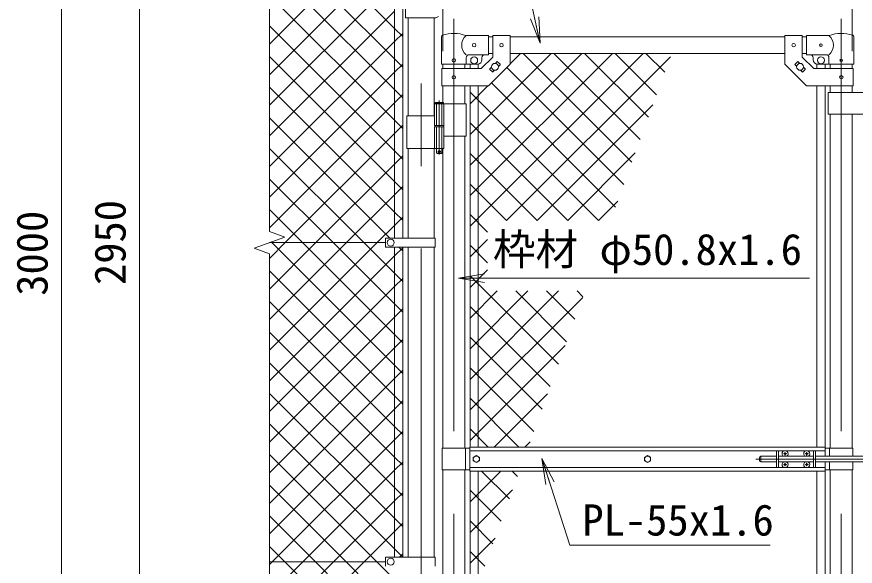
# Model space of a CAD drawing. Units: millimetres, scale not verified. Extents: x -6300 to 6300, y -4455 to 4455.
# Drawn here: x 156 to 2091, y 191 to 1460 of the extents above; entities that cross this region are included whole.
import ezdxf
from ezdxf.enums import TextEntityAlignment as Align

# ---------------------------------------------------------------- set-up
doc = ezdxf.new("R2010")
doc.units = ezdxf.units.MM
doc.header["$LTSCALE"] = 30
doc.linetypes.add('DASHED', pattern=[7.5, 6, -1.5])
doc.linetypes.add('USER1', pattern=[50.8, 31.75, -6.35, 6.35, -6.35])
for name, color, linetype, lineweight in [('0-1_D-BMK', 2, 'USER1', 13), ('0-2_D-STR1', 1, 'Continuous', 18), ('0-3_D-STR3', 3, 'Continuous', 13), ('0-7_D-STR-DIM', 7, 'Continuous', 9), ('0-8_0', 7, 'Continuous', 9), ('0-9_D-STR-TXT', 7, 'Continuous', 9), ('0-A_D-STR2', 7, 'Continuous', 9)]:
    doc.layers.add(name, color=color, linetype=linetype, lineweight=lineweight)
doc.styles.add('ＭＳ ゴシック', font='')
doc.styles.get('ＭＳ ゴシック').set_extended_font_data('MS Gothic')

# ---------------------------------------------------------------- blocks, each defined once
blk = doc.blocks.new('_Open')
at = {"layer": '0-8_0'}
blk.add_line((-30, 5), (0, 0), dxfattribs=at)
blk.add_lwpolyline([(-30, -5), (0, 0), (-30, 0)], dxfattribs=at)

msp = doc.modelspace()

# ---------------------------------------------------------------- linework, layer by layer
at = {"layer": '0-1_D-BMK'}
for p, q in [((1089.08, 2448.75), (1089.08, -947.06)), ((1164.48, 1455.24), (1164.48, -583.15)), ((2058.68, 1455.24), (2058.68, -583.15)), ((1130.92, 1266.93), (1130.92, 1142.04)), ((1134.54, 1149.01), (1127.29, 1149.01)), ((1861.61, 438.51), (2486.06, 438.51))]:
    msp.add_line(p, q, dxfattribs=at)
at = {"layer": '0-2_D-STR1'}
for p, q in [((1058.83, 1457.61), (1058.83, 1231.01)), ((1119.33, 1457.61), (1119.33, 1231.01)), ((1244.48, 1413.51), (1254.48, 1413.51)), ((1294.48, 1413.51), (1928.68, 1413.51)), ((1968.68, 1413.51), (1978.68, 1413.51)), ((1244.48, 1375.51), (1254.48, 1375.51)), ((1294.48, 1375.51), (1928.68, 1375.51)), ((1968.68, 1375.51), (1978.68, 1375.51)), ((1139.08, 1350.51), (1139.08, 1340.46)), ((1189.88, 1350.51), (1189.88, 1340.46)), ((2033.28, 1350.51), (2033.28, 1340.46)), ((2084.08, 1350.51), (2084.08, 1340.46)), ((1139.08, 1300.46), (1139.08, 1262.01)), ((1189.88, 1300.46), (1189.88, 1259.01)), ((2033.28, 1300.46), (2033.28, 1285.46)), ((2084.08, 1300.46), (2084.08, 1285.46)), ((2033.28, 1235.46), (2033.28, 463.51)), ((2084.08, 1235.46), (2084.08, 463.51)), ((1189.88, 1184.01), (1189.88, 463.51)), ((1058.83, 1156.01), (1058.83, 949.01)), ((1119.33, 1156.01), (1119.33, 949.01)), ((1139.08, 1156.01), (1139.08, 463.51)), ((1058.83, 928.01), (1058.83, 212.01)), ((1119.33, 928.01), (1119.33, 212.01)), ((1139.08, 413.51), (1139.08, -303.99)), ((1189.88, 413.51), (1189.88, -306.99)), ((2033.28, 413.51), (2033.28, -270.49)), ((2084.08, 413.51), (2084.08, -270.49))]:
    msp.add_line(p, q, dxfattribs=at)
at = {"layer": '0-3_D-STR3'}
for p, q in [((1027.58, 1665.21), (1027.58, 949.01)), ((1046.58, 1665.21), (1046.58, 949.01)), ((1052.98, 1507.61), (1052.98, 1457.61)), ((1052.98, 1457.61), (1122.88, 1457.61)), ((1128.88, 1460.61), (1122.88, 1457.61)), ((1135.93, 1350.51), (1135.93, 1414.2)), ((1244.48, 1416.51), (1193.03, 1416.51)), ((1244.48, 1416.51), (1244.48, 1372.51)), ((1254.48, 1416.71), (1254.48, 1367.03)), ((1254.48, 1416.71), (1294.48, 1416.71)), ((1294.48, 1416.71), (1294.48, 1350.46)), ((1928.68, 1416.71), (1928.68, 1350.46)), ((1968.68, 1416.71), (1928.68, 1416.71)), ((1968.68, 1416.71), (1968.68, 1367.03)), ((1978.68, 1416.51), (2030.13, 1416.51)), ((1978.68, 1416.51), (1978.68, 1372.51)), ((2087.23, 1350.51), (2087.23, 1414.2)), ((1193.03, 1350.51), (1193.03, 1365.51)), ((1244.48, 1372.51), (1200.03, 1372.51)), ((1227.91, 1340.46), (1254.48, 1367.03)), ((1229.48, 1365.51), (1229.48, 1360.51)), ((1260.36, 1352.41), (1264.07, 1356.13)), ((1265.49, 1356.13), (1271.14, 1350.47)), ((1957.67, 1356.13), (1952.01, 1350.47)), ((1962.8, 1352.41), (1959.08, 1356.13)), ((1995.24, 1340.46), (1968.68, 1367.03)), ((1978.68, 1372.51), (2023.13, 1372.51)), ((1993.68, 1365.51), (1993.68, 1360.51)), ((2030.13, 1350.51), (2030.13, 1365.51)), ((1135.93, 1350.51), (1193.03, 1350.51)), ((1136.78, 1340.46), (1227.91, 1340.46)), ((1136.78, 1340.46), (1136.78, 1300.46)), ((1193.03, 1350.51), (1219.48, 1350.51)), ((1201.98, 1350.51), (1201.98, 1340.46)), ((1220.98, 1350.51), (1220.98, 1340.46)), ((1247.81, 1339.87), (1251.52, 1343.58)), ((1247.81, 1338.45), (1253.47, 1332.79)), ((1254.88, 1332.79), (1258.6, 1336.51)), ((1267.43, 1345.34), (1271.14, 1349.06)), ((1955.72, 1345.34), (1952.01, 1349.06)), ((1968.27, 1332.79), (1964.56, 1336.51)), ((1975.34, 1338.45), (1969.69, 1332.79)), ((1975.34, 1339.87), (1971.63, 1343.58)), ((2086.38, 1340.46), (1995.24, 1340.46)), ((2002.18, 1350.51), (2002.18, 1340.46)), ((2030.13, 1350.51), (2003.68, 1350.51)), ((2021.18, 1350.51), (2021.18, 1340.46)), ((2087.23, 1350.51), (2030.13, 1350.51)), ((2086.38, 1340.46), (2086.38, 1300.46)), ((1201.98, 1300.46), (1201.98, 466.01)), ((1220.98, 1300.46), (1220.98, 466.01)), ((2002.18, 1300.46), (2002.18, 466.01)), ((2021.18, 1300.46), (2021.18, 466.01)), ((2148.48, 1285.46), (2028.48, 1285.46)), ((2028.48, 1285.46), (2028.48, 1235.46)), ((1120.12, 1259.01), (1120.12, 1209.01)), ((1193.03, 1259.01), (1120.12, 1259.01)), ((1120.92, 1261.01), (1121.92, 1262.01)), ((1120.92, 1261.01), (1120.92, 1259.01)), ((1120.92, 1261.01), (1140.92, 1261.01)), ((1139.92, 1262.01), (1121.92, 1262.01)), ((1141.72, 1259.01), (1141.72, 1209.01)), ((1193.03, 1259.01), (1193.03, 1184.01)), ((1120.12, 1231.01), (1055.78, 1231.01)), ((1055.78, 1231.01), (1055.78, 1156.01)), ((2148.48, 1235.46), (2028.48, 1235.46)), ((1141.72, 1209.01), (1120.12, 1209.01)), ((1141.72, 1206.01), (1120.12, 1206.01)), ((1120.12, 1206.01), (1120.12, 1156.01)), ((1120.42, 1209.01), (1120.42, 1206.01)), ((1141.42, 1206.01), (1120.42, 1206.01)), ((1141.42, 1209.01), (1141.42, 1206.01)), ((1141.72, 1206.01), (1141.72, 1156.01)), ((1193.03, 1184.01), (1141.83, 1184.01)), ((1141.72, 1156.01), (1055.78, 1156.01)), ((1125.92, 1144.01), (1124.92, 1145.01)), ((1135.92, 1144.01), (1125.92, 1144.01)), ((1135.92, 1144.01), (1136.92, 1145.01)), ((1136.92, 1156.01), (1136.92, 1145.01)), ((1007.08, 949.01), (1007.08, 928.01)), ((1121.88, 949.01), (1007.08, 949.01)), ((1121.88, 949.01), (1121.88, 928.01)), ((739.08, 938.51), (1007.08, 938.51)), ((1121.88, 928.01), (1007.08, 928.01)), ((1027.58, 928.01), (1027.58, 212.01)), ((1046.58, 928.01), (1046.58, 212.01)), ((2021.58, 466.01), (1201.58, 466.01)), ((1201.58, 411.01), (1201.58, 466.01)), ((2021.58, 445.01), (2021.58, 466.01)), ((1137.48, 463.51), (1137.48, 413.51)), ((1137.48, 463.51), (1201.58, 463.51)), ((1191.48, 463.51), (1191.48, 413.51)), ((2021.58, 458.01), (1201.58, 458.01)), ((1884.18, 445.01), (1872.73, 445.01)), ((1872.73, 445.01), (1872.73, 432.01)), ((1884.02, 445.01), (1908.93, 445.01)), ((1908.93, 457.51), (1908.93, 419.51)), ((1926.33, 457.51), (1908.93, 457.51)), ((1913.43, 457.51), (1913.43, 419.51)), ((1913.43, 445.01), (1994.43, 445.01)), ((1925.78, 450.62), (1925.78, 451.01)), ((1927.07, 450.59), (1925.78, 450.62)), ((1928.53, 454.16), (1928.51, 452.86)), ((1928.53, 447.86), (1928.51, 449.16)), ((1929.32, 454.16), (1928.53, 454.16)), ((1929.32, 447.86), (1928.53, 447.86)), ((1929.32, 454.16), (1929.34, 452.86)), ((1929.32, 447.86), (1929.34, 449.16)), ((1930.78, 451.43), (1932.08, 451.41)), ((1976.33, 457.51), (1931.52, 457.51)), ((1932.08, 451.41), (1932.08, 451.01)), ((1977.07, 451.43), (1975.78, 451.41)), ((1975.78, 451.41), (1975.78, 451.01)), ((1978.53, 454.16), (1978.51, 452.86)), ((1978.53, 447.86), (1978.51, 449.16)), ((1979.32, 454.16), (1978.53, 454.16)), ((1979.32, 447.86), (1978.53, 447.86)), ((1979.32, 454.16), (1979.34, 452.86)), ((1979.32, 447.86), (1979.34, 449.16)), ((1980.78, 450.59), (1982.08, 450.62)), ((1998.93, 457.51), (1981.52, 457.51)), ((1982.08, 450.62), (1982.08, 451.01)), ((1994.43, 457.51), (1994.43, 419.51)), ((1998.93, 457.51), (1998.93, 419.51)), ((1998.93, 445.01), (2179.73, 445.01)), ((2085.68, 463.51), (2021.58, 463.51)), ((2031.68, 463.51), (2031.68, 445.01)), ((2085.68, 463.51), (2085.68, 445.01)), ((1869.73, 442.01), (1869.73, 435.01)), ((1884.18, 432.01), (1872.73, 432.01)), ((1884.02, 432.01), (1908.93, 432.01)), ((1913.43, 432.01), (1994.43, 432.01)), ((1925.78, 425.62), (1925.78, 426.01)), ((1928.53, 429.16), (1928.51, 427.86)), ((1929.32, 429.16), (1928.53, 429.16)), ((1929.32, 429.16), (1929.34, 427.86)), ((1930.78, 426.43), (1932.08, 426.41)), ((1932.08, 426.41), (1932.08, 426.01)), ((1932.08, 425.62), (1932.08, 426.01)), ((1977.07, 426.43), (1975.78, 426.41)), ((1975.78, 426.41), (1975.78, 426.01)), ((1978.53, 429.16), (1978.51, 427.86)), ((1979.32, 429.16), (1978.53, 429.16)), ((1979.32, 429.16), (1979.34, 427.86)), ((1980.78, 426.43), (1982.08, 426.41)), ((1982.08, 426.41), (1982.08, 426.01)), ((1982.08, 425.62), (1982.08, 426.01)), ((1998.93, 432.01), (2179.73, 432.01)), ((2021.58, 411.01), (2021.58, 432.01)), ((2031.68, 432.01), (2031.68, 413.51)), ((2085.68, 432.01), (2085.68, 413.51)), ((1137.48, 413.51), (1201.58, 413.51)), ((2021.58, 419.01), (1201.58, 419.01)), ((2021.58, 411.01), (1201.58, 411.01)), ((1201.98, 411.01), (1201.98, -423.44)), ((1220.98, 411.01), (1220.98, -423.44)), ((1926.33, 419.51), (1908.93, 419.51)), ((1927.07, 425.59), (1925.78, 425.62)), ((1928.53, 422.86), (1928.51, 424.16)), ((1929.32, 422.86), (1928.53, 422.86)), ((1929.32, 422.86), (1929.34, 424.16)), ((1930.78, 425.59), (1932.08, 425.62)), ((1976.33, 419.51), (1931.52, 419.51)), ((1978.53, 422.86), (1978.51, 424.16)), ((1979.32, 422.86), (1978.53, 422.86)), ((1979.32, 422.86), (1979.34, 424.16)), ((1980.78, 425.59), (1982.08, 425.62)), ((1998.93, 419.51), (1981.52, 419.51)), ((2002.18, 411.01), (2002.18, -270.49)), ((2021.18, 411.01), (2021.18, -270.49)), ((2085.68, 413.51), (2021.58, 413.51)), ((739.08, 201.51), (1007.08, 201.51)), ((1007.08, 212.01), (1007.08, 191.01)), ((1121.88, 212.01), (1007.08, 212.01)), ((1121.88, 212.01), (1121.88, 191.01))]:
    msp.add_line(p, q, dxfattribs=at)
at = {"layer": '0-3_D-STR3', "linetype": 'DASHED'}
for p, q in [((1124.62, 1259.01), (1124.62, 1209.01)), ((1137.22, 1259.01), (1137.22, 1209.01)), ((1124.62, 1206.01), (1124.62, 1156.01)), ((1137.22, 1206.01), (1137.22, 1156.01))]:
    msp.add_line(p, q, dxfattribs=at)
at = {"layer": '0-3_D-STR3'}
for points in [[(1136.78, 1300.46), (1244.48, 1300.46), (1294.48, 1350.46)], [(2086.38, 1300.46), (1978.68, 1300.46), (1928.68, 1350.46)], [(1139.92, 1262.01), (1140.92, 1261.01), (1140.92, 1259.01)], [(1124.92, 1156.01), (1124.92, 1145.01), (1136.92, 1145.01)], [(1927.07, 451.43), (1925.78, 451.41), (1925.78, 451.01)], [(1930.78, 450.59), (1932.08, 450.62), (1932.08, 451.01)], [(1977.07, 450.59), (1975.78, 450.62), (1975.78, 451.01)], [(1980.78, 451.43), (1982.08, 451.41), (1982.08, 451.01)], [(1927.07, 426.43), (1925.78, 426.41), (1925.78, 426.01)], [(1977.07, 425.59), (1975.78, 425.62), (1975.78, 426.01)]]:
    msp.add_lwpolyline(points, dxfattribs=at)
for points in [[(1216.58, 446.61), (1223.59, 442.56), (1223.59, 434.46), (1216.58, 430.41), (1209.56, 434.46), (1209.56, 442.56)], [(1611.58, 446.61), (1618.59, 442.56), (1618.59, 434.46), (1611.58, 430.41), (1604.56, 434.46), (1604.56, 442.56)]]:
    msp.add_lwpolyline(points, close=True, dxfattribs=at)
for centre, radius in [((1211.48, 1394.51), 4), ((1274.48, 1394.46), 4), ((1948.68, 1394.46), 4), ((2011.68, 1394.51), 3), ((1164.48, 1359.51), 4), ((1211.48, 1359.51), 8), ((2011.68, 1359.51), 8), ((2058.68, 1359.51), 3), ((1259.48, 1344.46), 8), ((1963.68, 1344.46), 8), ((1164.48, 1320.46), 4), ((2058.68, 1320.46), 4), ((1130.92, 1149.01), 2.5), ((1019.08, 938.51), 8), ((1216.58, 438.51), 7.03), ((1611.58, 438.51), 7.03), ((1019.08, 201.51), 8)]:
    msp.add_circle(centre, radius, dxfattribs=at)
for centre, radius, start, end in [((1139.23, 1414.2), 3.3, 109.22051, 180), ((1164.48, 1341.78), 80, 69.0916, 109.22051), ((1211.22, 1394.51), 28.55, 129.59418, 230.40582), ((2058.68, 1341.78), 80, 70.77949, 110.9084), ((2011.93, 1394.51), 28.55, 309.59418, 50.40582), ((2083.93, 1414.2), 3.3, 0, 70.77949), ((1200.03, 1365.51), 7, 90, 180), ((1219.48, 1360.51), 10, 270, 0), ((1236.48, 1365.51), 7, 90, 180), ((1264.78, 1355.42), 1, 45, 135), ((1958.37, 1355.42), 1, 45, 135), ((1986.68, 1365.51), 7, 0, 90), ((2003.68, 1360.51), 10, 180, 270), ((2023.13, 1365.51), 7, 0, 90), ((1248.52, 1339.16), 1, 135, 225), ((1270.44, 1349.76), 1, 315, 45), ((1952.72, 1349.76), 1, 135, 225), ((1974.64, 1339.16), 1, 315, 45), ((1254.17, 1333.5), 1, 225, 315), ((1968.98, 1333.5), 1, 225, 315), ((1872.73, 442.01), 3, 90, 180), ((1928.93, 451.01), 7, 0, 180), ((1928.93, 451.01), 7, 180, 238.99728), ((1927.02, 452.92), 1.49, 270, 0), ((1927.02, 449.11), 1.49, 0, 90), ((1930.83, 452.92), 1.49, 180, 270), ((1930.83, 449.11), 1.49, 90, 180), ((1928.93, 451.01), 7, 301.00272, 0), ((1978.93, 451.01), 7, 0, 180), ((1978.93, 451.01), 7, 180, 238.99728), ((1977.02, 452.92), 1.49, 270, 0), ((1977.02, 449.11), 1.49, 0, 90), ((1980.83, 452.92), 1.49, 180, 270), ((1980.83, 449.11), 1.49, 90, 180), ((1978.93, 451.01), 7, 301.00272, 0), ((1872.73, 435.01), 3, 180, 270), ((1928.93, 426.01), 7, 121.00272, 180), ((1928.93, 426.01), 7, 180, 0), ((1927.02, 427.92), 1.49, 270, 0), ((1930.83, 427.92), 1.49, 180, 270), ((1928.93, 426.01), 7, 0, 58.99728), ((1978.93, 426.01), 7, 121.00272, 180), ((1978.93, 426.01), 7, 180, 0), ((1977.02, 427.92), 1.49, 270, 0), ((1980.83, 427.92), 1.49, 180, 270), ((1978.93, 426.01), 7, 0, 58.99728), ((1927.02, 424.11), 1.49, 0, 90), ((1930.83, 424.11), 1.49, 90, 180), ((1977.02, 424.11), 1.49, 0, 90), ((1980.83, 424.11), 1.49, 90, 180)]:
    msp.add_arc(centre, radius, start, end, dxfattribs=at)
at = {"layer": '0-7_D-STR-DIM'}
for p, q in [((1139.08, 1380.51), (1139.08, 2693.51)), ((2084.08, 1380.51), (2084.08, 2693.51)), ((2084.08, 1380.51), (2084.08, 2693.51)), ((739.08, 964.16), (739.08, 2476.51)), ((259.08, -526.49), (259.08, 2353.51)), ((439.08, -476.49), (439.08, 2353.51)), ((703.84, 925.69), (774.31, 951.34)), ((774.31, 951.34), (739.08, 964.16)), ((739.08, 912.86), (703.84, 925.69)), ((739.08, -679.49), (739.08, 912.86))]:
    msp.add_line(p, q, dxfattribs=at)
at = {"layer": '0-9_D-STR-TXT'}
for points in [[(1970.82, 1755.61), (1286.52, 1755.61), (1363.3, 1400.84)], [(1985.52, 856.09), (1459.27, 856.09), (1177.72, 856.09)], [(1894.41, 240.17), (1432.49, 240.17), (1368.56, 438.35)]]:
    msp.add_lwpolyline(points, dxfattribs=at)
at = {"layer": '0-A_D-STR2'}
for p, q in [((739.08, 1397), (1007.29, 1665.21)), ((1027.58, 1433.29), (785.36, 1675.51)), ((1027.58, 1362.58), (739.08, 1651.08)), ((739.08, 1326.29), (1027.58, 1614.79)), ((1027.58, 1291.87), (739.08, 1580.37)), ((739.08, 1255.58), (1027.58, 1544.08)), ((1027.58, 1221.16), (739.08, 1509.66)), ((739.08, 1184.87), (1027.58, 1473.37)), ((1027.58, 1150.45), (739.08, 1438.95)), ((1046.58, 1414.29), (1027.58, 1433.29)), ((1027.58, 1402.66), (1046.58, 1421.66)), ((739.08, 1114.16), (1027.58, 1402.66)), ((1201.98, 1188.4), (1389.09, 1375.51)), ((1201.98, 1117.69), (1459.8, 1375.51)), ((1201.98, 1046.98), (1530.51, 1375.51)), ((1201.98, 976.27), (1601.22, 1375.51)), ((1294.48, 1351.61), (1318.38, 1375.51)), ((1575.7, 1124.43), (1324.62, 1375.51)), ((1594.56, 1176.28), (1395.33, 1375.51)), ((1613.43, 1228.12), (1466.04, 1375.51)), ((1632.3, 1279.96), (1536.75, 1375.51)), ((1651.17, 1331.8), (1607.46, 1375.51)), ((1027.58, 1079.74), (739.08, 1368.24)), ((1046.58, 1343.58), (1027.58, 1362.58)), ((1286.17, 989.74), (1664.3, 1367.87)), ((1027.58, 1331.95), (1046.58, 1350.95)), ((1556.83, 1072.59), (1286.72, 1342.7)), ((739.08, 1043.45), (1027.58, 1331.95)), ((1027.58, 1009.03), (739.08, 1297.53)), ((1201.98, 1259.11), (1243.33, 1300.46)), ((1537.96, 1020.75), (1251.36, 1307.35)), ((1046.58, 1272.87), (1027.58, 1291.87)), ((1027.58, 1261.23), (1046.58, 1280.23)), ((1498.25, 989.74), (1201.98, 1286.02)), ((739.08, 972.73), (1027.58, 1261.23)), ((1356.88, 989.74), (1623.83, 1256.7)), ((1016.88, 949.01), (739.08, 1226.82)), ((1046.58, 1202.16), (1027.58, 1221.16)), ((1027.58, 1190.52), (1046.58, 1209.52)), ((1427.54, 989.74), (1201.98, 1215.31)), ((775.56, 938.51), (1027.58, 1190.52)), ((956.67, 938.51), (739.08, 1156.11)), ((1046.58, 1131.45), (1027.58, 1150.45)), ((1356.83, 989.74), (1201.98, 1144.6)), ((1427.59, 989.74), (1583.37, 1145.53)), ((1027.58, 1119.81), (1046.58, 1138.81)), ((846.27, 938.51), (1027.58, 1119.81)), ((885.96, 938.51), (739.08, 1085.39)), ((1046.58, 1060.74), (1027.58, 1079.74)), ((1027.58, 1049.1), (1046.58, 1068.1)), ((1286.12, 989.74), (1201.98, 1073.89)), ((916.98, 938.51), (1027.58, 1049.1)), ((1498.3, 989.74), (1542.91, 1034.36)), ((815.25, 938.51), (739.08, 1014.68)), ((1046.58, 990.03), (1027.58, 1009.03)), ((1027.58, 978.39), (1046.58, 997.39)), ((1242.46, 962.7), (1201.98, 1003.18)), ((987.7, 938.51), (1027.58, 978.39)), ((739.08, 902.02), (775.56, 938.51)), ((739.08, 831.31), (846.27, 938.51)), ((739.08, 760.6), (916.98, 938.51)), ((739.08, 689.89), (987.7, 938.51)), ((1027.58, 726.18), (815.25, 938.51)), ((1027.58, 796.89), (885.96, 938.51)), ((1027.58, 867.61), (956.67, 938.51)), ((1201.98, 905.55), (1242.46, 946.04)), ((1242.46, 891.99), (1201.98, 932.47)), ((1027.58, 907.68), (1046.58, 926.68)), ((1046.58, 919.32), (1037.88, 928.01)), ((739.08, 619.18), (1027.58, 907.68)), ((1027.58, 584.76), (739.08, 873.26)), ((1201.98, 834.84), (1242.46, 875.32)), ((1046.58, 848.61), (1027.58, 867.61)), ((1027.58, 836.97), (1046.58, 855.97)), ((1405.88, 657.85), (1201.98, 861.76)), ((739.08, 548.47), (1027.58, 836.97)), ((1201.98, 764.13), (1264.7, 826.85)), ((1201.98, 693.42), (1335.41, 826.85)), ((1201.98, 622.71), (1406.12, 826.85)), ((1424.75, 709.69), (1307.59, 826.85)), ((1443.62, 761.54), (1378.3, 826.85)), ((1462.49, 813.38), (1449.01, 826.85)), ((1027.58, 514.05), (739.08, 802.55)), ((1046.58, 777.89), (1027.58, 796.89)), ((1201.98, 552), (1461.99, 812.02)), ((1027.58, 766.26), (1046.58, 785.26)), ((1387.01, 606.01), (1201.98, 791.05)), ((739.08, 477.76), (1027.58, 766.26)), ((1027.58, 443.34), (739.08, 731.84)), ((1046.58, 707.18), (1027.58, 726.18)), ((1368.15, 554.17), (1201.98, 720.34)), ((1027.58, 695.55), (1046.58, 714.55)), ((1201.98, 481.29), (1421.53, 700.84)), ((739.08, 407.05), (1027.58, 695.55)), ((1027.58, 372.63), (739.08, 661.13)), ((1027.58, 624.84), (1046.58, 643.84)), ((1349.28, 502.32), (1201.98, 649.63)), ((739.08, 336.34), (1027.58, 624.84)), ((1027.58, 301.92), (739.08, 590.42)), ((1046.58, 565.76), (1027.58, 584.76)), ((1257.41, 466.01), (1381.07, 589.67)), ((1027.58, 554.13), (1046.58, 573.13)), ((1314.88, 466.01), (1201.98, 578.92)), ((739.08, 265.63), (1027.58, 554.13)), ((1027.58, 231.21), (739.08, 519.71)), ((1046.58, 495.05), (1027.58, 514.05)), ((1244.17, 466.01), (1201.98, 508.2)), ((1027.58, 483.42), (1046.58, 502.42)), ((745.67, 201.51), (1027.58, 483.42)), ((1328.12, 466.01), (1340.61, 478.5)), ((986.56, 201.51), (739.08, 449)), ((1046.58, 424.34), (1027.58, 443.34)), ((1027.58, 412.71), (1046.58, 431.71)), ((816.38, 201.51), (1027.58, 412.71)), ((1201.98, 410.58), (1202.41, 411.01)), ((1201.98, 339.87), (1273.12, 411.01)), ((1292.67, 346.8), (1228.46, 411.01)), ((1311.54, 398.64), (1299.17, 411.01)), ((915.85, 201.51), (739.08, 378.29)), ((1046.58, 353.63), (1027.58, 372.63)), ((1027.58, 342), (1046.58, 361)), ((1201.98, 269.16), (1300.15, 367.33)), ((1273.8, 294.95), (1201.98, 366.78)), ((887.09, 201.51), (1027.58, 342)), ((845.14, 201.51), (739.08, 307.58)), ((1046.58, 282.92), (1027.58, 301.92)), ((1027.58, 271.29), (1046.58, 290.29)), ((1254.94, 243.11), (1201.98, 296.07)), ((957.8, 201.51), (1027.58, 271.29)), ((1201.98, 198.45), (1259.68, 256.16)), ((774.43, 201.51), (739.08, 236.87)), ((1046.58, 212.21), (1027.58, 231.21)), ((1039.01, 212.01), (1046.58, 219.57)), ((1236.07, 191.27), (1201.98, 225.36)), ((739.08, 194.92), (745.67, 201.51)), ((739.08, 124.21), (816.38, 201.51)), ((739.08, 53.5), (887.09, 201.51)), ((739.08, -17.21), (957.8, 201.51)), ((1027.58, -51.63), (774.43, 201.51)), ((1027.58, 19.08), (845.14, 201.51)), ((1027.58, 89.79), (915.85, 201.51)), ((1027.58, 160.5), (986.56, 201.51))]:
    msp.add_line(p, q, dxfattribs=at)
msp.add_lwpolyline([(1046.58, 636.47), (1027.58, 655.47), (744.54, 938.51), (743.08, 939.97)], dxfattribs=at)

# ---------------------------------------------------------------- block references
at = {"layer": '0-9_D-STR-TXT', "xscale": 2, "yscale": 2}
for p, rotation in [((1363.72, 1398.89), 282.2119), ((1175.72, 856.09), 180), ((1367.94, 440.26), 107.88006)]:
    msp.add_blockref('_Open', p, dxfattribs=dict(at, rotation=rotation))

# ---------------------------------------------------------------- texts
at = {"layer": '0-7_D-STR-DIM', "style": 'ＭＳ ゴシック'}
for s, p in [('2950', (428.95, 840.64)), ('3000', (248.95, 815.82))]:
    msp.add_text(s, height=72.14, rotation=90, dxfattribs=at).set_placement(p, align=Align.BOTTOM_LEFT)
at = {"layer": '0-9_D-STR-TXT', "style": 'ＭＳ ゴシック'}
for s, p in [('枠材 φ50.8x1.6', (1254.88, 865.3)), ('PL-55x1.6', (1461.16, 240.29))]:
    msp.add_text(s, height=72.14, dxfattribs=at).set_placement(p, align=Align.BOTTOM_LEFT)

doc.saveas('drawing.dxf')
